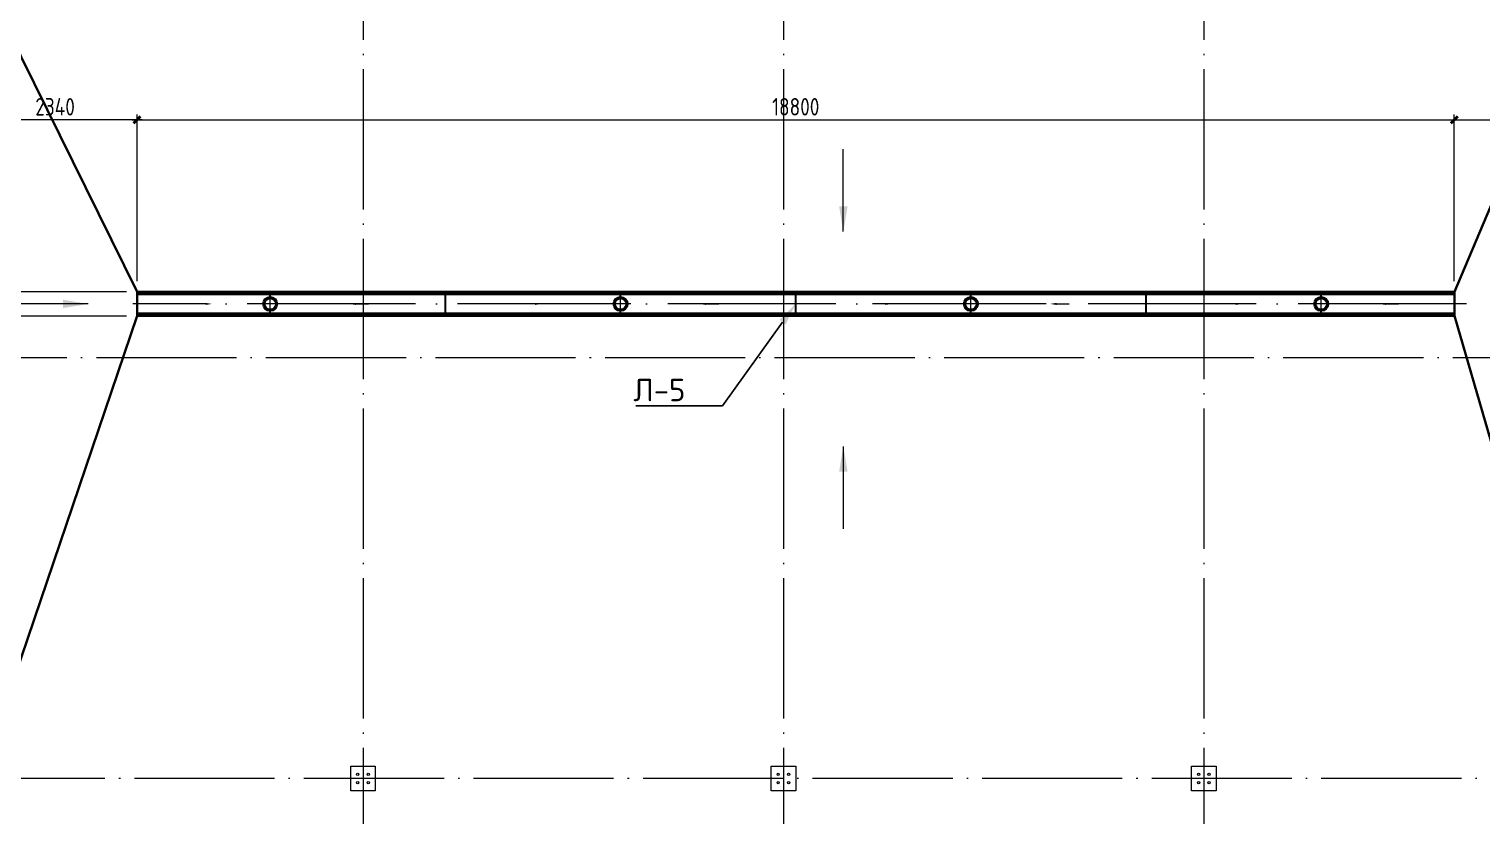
# Model space of a CAD drawing. Extents: x -965262 to 1142518, y -357520 to 71675.
# Drawn here: x 78657 to 99392, y -187687 to -176461 of the extents above; entities that cross this region are included whole.
import ezdxf
from ezdxf import colors
from ezdxf.entities.mleader import LeaderData, LeaderLine
from ezdxf.math import Vec2, Vec3

# ---------------------------------------------------------------- set-up
doc = ezdxf.new("R2010")
doc.units = 0
doc.header["$LTSCALE"] = 10
for name, pattern in [('ACAD_ISO04W100', [30, 24, -3, 0, -3]), ('AM_DIN_G_W050x2', [6.875, 4.75, -0.875, 0.375, -0.875]), ('DOTE', [2.42, 2, -0.2, 0.02, -0.2])]:
    doc.linetypes.add(name, pattern=pattern)
doc.layers.get('0').update_dxf_attribs({"linetype": 'CONTINUOUS', "lineweight": 30})
doc.layers.get('Defpoints').update_dxf_attribs({"linetype": 'CONTINUOUS'})
for name, color, linetype, lineweight in [('DOTE', 7, 'DOTE', 9), ('полы', 3, 'CONTINUOUS', 35), ('Полы_лотки', 7, 'CONTINUOUS', 30)]:
    doc.layers.add(name, color=color, linetype=linetype, lineweight=lineweight)
doc.styles.get("Standard").update_dxf_attribs({"font": 'isocpeur.ttf', "height": 300})
doc.styles.add('ГОСТ 2м', font='isocpeur.ttf', dxfattribs={"width": 0.8, "height": 250})
doc.dimstyles.new('ГОСТ 2м', dxfattribs={"dimtxt": 250, "dimasz": 100, "dimexe": 75, "dimexo": 150, "dimgap": 62.5, "dimtad": 1, "dimdec": 0, "dimtxsty": 'ГОСТ 2м', "dimblk": 'ARCHTICK', "dimcen": 150, "dimdle": 75, "dimclrd": 256, "dimclre": 256, "dimclrt": 256, "dimadec": 0, "dimazin": 0, "dimtfac": 1, "dimtdec": 0, "dimtmove": 0, "dimatfit": 3, "dimldrblk": 'OBLIQUE', "dimfxl": 1, "dimlwd": 15, "dimlwe": 15, "dimarcsym": 0})

# ---------------------------------------------------------------- blocks, each defined once
blk = doc.blocks.new('_ArchTick')
at = {"color": 0, "linetype": 'ByBlock', "lineweight": 0, "const_width": 0.4}
blk.add_lwpolyline([(-0.5, -0.5), (0.5, 0.5)], dxfattribs=at)
blk = doc.blocks.new('*D1369')
at = {"lineweight": 15, "ltscale": 50, "transparency": 16777216}
for p, q in [((80198, -180060), (80198, -177682)), ((98998, -180060), (98998, -177682)), ((80123, -177757), (99073, -177757))]:
    blk.add_line(p, q, dxfattribs=at)
at = {"layer": 'Defpoints', "color": 0, "lineweight": 15, "ltscale": 50, "transparency": 16777216}
for p in [(98998, -177757), (80198, -180210, 1451), (98998, -180210, 1451)]:
    blk.add_point(p, dxfattribs=at)
at = {"lineweight": 15, "ltscale": 50, "transparency": 16777216, "xscale": 100, "yscale": 100, "zscale": 100, "rotation": 180}
blk.add_blockref('_ArchTick', (80198, -177757), dxfattribs=at)
at = {"lineweight": 15, "ltscale": 50, "transparency": 16777216, "xscale": 100, "yscale": 100, "zscale": 100}
blk.add_blockref('_ArchTick', (98998, -177757), dxfattribs=at)
at = {"lineweight": 15, "ltscale": 50, "transparency": 16777216, "insert": (89598, -177570), "char_height": 250, "attachment_point": 5, "style": 'ГОСТ 2м'}
blk.add_mtext('18800', dxfattribs=at)
blk = doc.blocks.new('_Oblique')
at = {"color": 0, "linetype": 'ByBlock', "lineweight": -2}
blk.add_line((-0.5, -0.5), (0.5, 0.5), dxfattribs=at)
blk = doc.blocks.new('*D1371')
at = {"lineweight": 15, "ltscale": 50, "transparency": 16777216}
for p, q in [((98998, -180060), (98998, -177682)), ((101098, -180060), (101098, -177682)), ((98923, -177757), (101173, -177757))]:
    blk.add_line(p, q, dxfattribs=at)
at = {"layer": 'Defpoints', "color": 0, "lineweight": 15, "ltscale": 50, "transparency": 16777216}
for p in [(101098, -177757), (98998, -180210, 1451), (101098, -180210, 1451)]:
    blk.add_point(p, dxfattribs=at)
at = {"lineweight": 15, "ltscale": 50, "transparency": 16777216, "xscale": 100, "yscale": 100, "zscale": 100, "rotation": 180}
blk.add_blockref('_ArchTick', (98998, -177757), dxfattribs=at)
at = {"lineweight": 15, "ltscale": 50, "transparency": 16777216, "xscale": 100, "yscale": 100, "zscale": 100}
blk.add_blockref('_ArchTick', (101098, -177757), dxfattribs=at)
at = {"lineweight": 15, "ltscale": 50, "transparency": 16777216, "insert": (100048, -177570), "char_height": 250, "attachment_point": 5, "style": 'ГОСТ 2м'}
blk.add_mtext('2100', dxfattribs=at)
blk = doc.blocks.new('*D1372')
at = {"lineweight": 15, "ltscale": 50, "transparency": 16777216}
for p, q in [((77858, -181060), (77858, -177682)), ((80198, -180060), (80198, -177682)), ((80273, -177757), (77783, -177757))]:
    blk.add_line(p, q, dxfattribs=at)
at = {"layer": 'Defpoints', "color": 0, "lineweight": 15, "ltscale": 50, "transparency": 16777216}
for p in [(77858, -177757), (80198, -180210, 1451), (77858, -181210)]:
    blk.add_point(p, dxfattribs=at)
at = {"lineweight": 15, "ltscale": 50, "transparency": 16777216, "xscale": 100, "yscale": 100, "zscale": 100, "rotation": 180}
blk.add_blockref('_ArchTick', (77858, -177757), dxfattribs=at)
at = {"lineweight": 15, "ltscale": 50, "transparency": 16777216, "xscale": 100, "yscale": 100, "zscale": 100}
blk.add_blockref('_ArchTick', (80198, -177757), dxfattribs=at)
at = {"lineweight": 15, "ltscale": 50, "transparency": 16777216, "insert": (79028, -177570), "char_height": 250, "attachment_point": 5, "style": 'ГОСТ 2м'}
blk.add_mtext('2340', dxfattribs=at)
blk = doc.blocks.new('*D1373')
at = {"lineweight": 15, "ltscale": 50, "transparency": 16777216}
for p, q in [((76386, -175177), (76386, -180285)), ((77598, -175252), (76311, -175252)), ((80048, -180210), (76311, -180210))]:
    blk.add_line(p, q, dxfattribs=at)
at = {"layer": 'Defpoints', "color": 0, "lineweight": 15, "ltscale": 50, "transparency": 16777216}
for p in [(77748, -175252, 1451), (76386, -180210), (80198, -180210, 1451)]:
    blk.add_point(p, dxfattribs=at)
at = {"lineweight": 15, "ltscale": 50, "transparency": 16777216, "xscale": 100, "yscale": 100, "zscale": 100}
for p, rotation in [((76386, -175252), 90), ((76386, -180210), 270)]:
    blk.add_blockref('_ArchTick', p, dxfattribs=dict(at, rotation=rotation))
at = {"lineweight": 15, "ltscale": 50, "transparency": 16777216, "insert": (76198, -177731), "char_height": 250, "attachment_point": 5, "rotation": 90, "style": 'ГОСТ 2м'}
blk.add_mtext('4960', dxfattribs=at)
blk = doc.blocks.new('*D1374')
at = {"lineweight": 15, "ltscale": 50, "transparency": 16777216}
for p, q in [((80048, -180555), (76311, -180555)), ((76386, -180480), (76386, -187842)), ((77598, -187767), (76311, -187767))]:
    blk.add_line(p, q, dxfattribs=at)
at = {"layer": 'Defpoints', "color": 0, "lineweight": 15, "ltscale": 50, "transparency": 16777216}
for p in [(80198, -180555, 1451), (76386, -187767), (77748, -187767, 1451)]:
    blk.add_point(p, dxfattribs=at)
at = {"lineweight": 15, "ltscale": 50, "transparency": 16777216, "xscale": 100, "yscale": 100, "zscale": 100}
for p, rotation in [((76386, -180555), 90), ((76386, -187767), 270)]:
    blk.add_blockref('_ArchTick', p, dxfattribs=dict(at, rotation=rotation))
at = {"lineweight": 15, "ltscale": 50, "transparency": 16777216, "insert": (76198, -184161), "char_height": 250, "attachment_point": 5, "rotation": 90, "style": 'ГОСТ 2м'}
blk.add_mtext('7210', dxfattribs=at)
blk = doc.blocks.new('*D1375')
at = {"lineweight": 15, "ltscale": 50, "transparency": 16777216}
for p, q in [((76943, -180210), (76943, -179377)), ((76943, -180555), (76943, -180135)), ((80048, -180210), (76868, -180210)), ((80048, -180555), (76868, -180555))]:
    blk.add_line(p, q, dxfattribs=at)
at = {"layer": 'Defpoints', "color": 0, "lineweight": 15, "ltscale": 50, "transparency": 16777216}
for p in [(80198, -180210, 1451), (76943, -180555), (80198, -180555, 1451)]:
    blk.add_point(p, dxfattribs=at)
at = {"lineweight": 15, "ltscale": 50, "transparency": 16777216, "xscale": 100, "yscale": 100, "zscale": 100}
for p, rotation in [((76943, -180210), 90), ((76943, -180555), 270)]:
    blk.add_blockref('_ArchTick', p, dxfattribs=dict(at, rotation=rotation))
at = {"lineweight": 15, "ltscale": 50, "transparency": 16777216, "insert": (76756, -179640), "char_height": 250, "attachment_point": 5, "rotation": 90, "style": 'ГОСТ 2м'}
blk.add_mtext('345', dxfattribs=at)

msp = doc.modelspace()

# ---------------------------------------------------------------- linework, layer by layer
at = {"color": 7, "lineweight": 15}
for p, q in [((83247.6, -187327.1, -4711.1), (83247.6, -186977.1, -4711.1)), ((83247.6, -186977.1, -4711.1), (83597.6, -186977.1, -4711.1)), ((83597.6, -186977.1, -4711.1), (83597.6, -187327.1, -4711.1)), ((89247.6, -187327.1, -4711.1), (89247.6, -186977.1, -4711.1)), ((89247.6, -186977.1, -4711.1), (89597.6, -186977.1, -4711.1)), ((89597.6, -186977.1, -4711.1), (89597.6, -187327.1, -4711.1)), ((95247.6, -187327.1, -4711.1), (95247.6, -186977.1, -4711.1)), ((95247.6, -186977.1, -4711.1), (95597.6, -186977.1, -4711.1)), ((95597.6, -186977.1, -4711.1), (95597.6, -187327.1, -4711.1)), ((83597.6, -187327.1, -4711.1), (83247.6, -187327.1, -4711.1)), ((89597.6, -187327.1, -4711.1), (89247.6, -187327.1, -4711.1)), ((95597.6, -187327.1, -4711.1), (95247.6, -187327.1, -4711.1))]:
    msp.add_line(p, q, dxfattribs=at)
for centre in [(83347.6, -187092.1, -4711.1), (83347.6, -187212.1, -4711.1), (83497.6, -187092.1, -4711.1), (83497.6, -187212.1, -4711.1), (89347.6, -187092.1, -4711.1), (89347.6, -187212.1, -4711.1), (89497.6, -187092.1, -4711.1), (89497.6, -187212.1, -4711.1), (95347.6, -187092.1, -4711.1), (95347.6, -187212.1, -4711.1), (95497.6, -187092.1, -4711.1), (95497.6, -187212.1, -4711.1)]:
    msp.add_circle(centre, 16, dxfattribs=at)
at = {"layer": 'DOTE', "color": 7, "ltscale": 100, "extrusion": (0, -1, 0)}
for p, q in [((83422.6, -162515.3, -4711.1), (83422.6, -237687.4, -4711.1)), ((89422.6, -162515.3, -4711.1), (89422.6, -237687.4, -4711.1)), ((95422.6, -162515.3, -4711.1), (95422.6, -237687.4, -4711.1))]:
    msp.add_line(p, q, dxfattribs=at)
at = {"layer": 'DOTE', "color": 7, "ltscale": 100}
for p, q in [((108236.8, -181152.1, -4711.1), (55067.3, -181152.1, -4711.1)), ((113619.4, -187152.1, -4711.1), (55067.3, -187152.1, -4711.1))]:
    msp.add_line(p, q, dxfattribs=at)
at = {"layer": 'полы', "ltscale": 100}
for p, q in [((77747.6, -175252.1, -3259.8), (80198.3, -180209.6, -3259.8)), ((101097.8, -175252.1, -3259.8), (98998.3, -180209.6, -3259.8)), ((77747.6, -187767.1, -3259.8), (80198.3, -180554.6, -3259.8)), ((101097.8, -187767.1, -3259.8), (98998.3, -180554.6, -3259.8))]:
    msp.add_line(p, q, dxfattribs=at)
at = {"layer": 'полы', "lineweight": 0, "ltscale": 50}
for p, q in [((90277.8, -179349.8, -3259.8), (90277.8, -178173.7, -3259.8)), ((79500.6, -180382.1, -3259.8), (78324.5, -180382.1, -3259.8)), ((90277.8, -182414.5, -3259.8), (90277.8, -183590.6, -3259.8))]:
    msp.add_line(p, q, dxfattribs=at)
at = {"layer": 'полы', "ltscale": 100, "elevation": -3259.8}
msp.add_lwpolyline([(80198.3, -180554.6), (98998.3, -180554.6), (98998.3, -180209.6), (80198.3, -180209.6)], close=True, dxfattribs=at)
at = {"layer": 'полы', "lineweight": 0, "ltscale": 50}
for points in [[(90337.8, -178989.8, -3259.8), (90217.8, -178989.8, -3259.8), (90277.8, -179349.8, -3259.8)], [(79140.6, -180442.1, -3259.8), (79140.6, -180322.1, -3259.8), (79500.6, -180382.1, -3259.8)], [(90337.8, -182774.5, -3259.8), (90217.8, -182774.5, -3259.8), (90277.8, -182414.5, -3259.8)]]:
    msp.add_solid(points, dxfattribs=at)
at = {"layer": 'Полы_лотки', "color": 1, "linetype": 'ACAD_ISO04W100', "lineweight": 9, "ltscale": 10}
msp.add_line((99171.2, -180382.1, -3259.8), (80137.7, -180382.1, -3259.8), dxfattribs=at)
at = {"layer": 'Полы_лотки', "color": 5}
for p, q in [((98998.3, -180209.6, -3259.8), (80198.3, -180209.6, -3259.8)), ((80198.3, -180554.6, -3259.8), (80198.3, -180209.6, -3259.8)), ((98998.3, -180229.6, -3259.8), (80198.3, -180229.6, -3259.8)), ((98998.3, -180247.1, -3259.8), (80198.3, -180247.1, -3259.8)), ((82098.3, -180282.1, -3259.8), (82098.3, -180209.6, -3259.8)), ((84598.3, -180554.6, -3259.8), (84598.3, -180209.6, -3259.8)), ((87098.3, -180282.1, -3259.8), (87098.3, -180209.6, -3259.8)), ((89598.3, -180554.6, -3259.8), (89598.3, -180209.6, -3259.8)), ((92098.3, -180282.1, -3259.8), (92098.3, -180209.6, -3259.8)), ((94598.3, -180554.6, -3259.8), (94598.3, -180209.6, -3259.8)), ((97098.3, -180282.1, -3259.8), (97098.3, -180209.6, -3259.8)), ((98998.3, -180554.6, -3259.8), (98998.3, -180209.6, -3259.8)), ((98998.3, -180517.1, -3259.8), (80198.3, -180517.1, -3259.8)), ((98998.3, -180534.6, -3259.8), (80198.3, -180534.6, -3259.8)), ((98998.3, -180554.6, -3259.8), (80198.3, -180554.6, -3259.8)), ((82098.3, -180554.6, -3259.8), (82098.3, -180482.1, -3259.8)), ((87098.3, -180554.6, -3259.8), (87098.3, -180482.1, -3259.8)), ((92098.3, -180554.6, -3259.8), (92098.3, -180482.1, -3259.8)), ((97098.3, -180554.6, -3259.8), (97098.3, -180482.1, -3259.8))]:
    msp.add_line(p, q, dxfattribs=at)
at = {"layer": 'Полы_лотки', "lineweight": 15}
for p, q in [((81176.4, -180382.1, -3259.8), (80995.6, -180382.1, -3259.8)), ((83320.2, -180382.1, -3259.8), (83501, -180382.1, -3259.8)), ((85876.4, -180382.1, -3259.8), (85695.6, -180382.1, -3259.8)), ((88320.2, -180382.1, -3259.8), (88501, -180382.1, -3259.8)), ((90876.4, -180382.1, -3259.8), (90695.6, -180382.1, -3259.8)), ((93320.2, -180382.1, -3259.8), (93501, -180382.1, -3259.8)), ((95876.4, -180382.1, -3259.8), (95695.6, -180382.1, -3259.8)), ((98020.2, -180382.1, -3259.8), (98201, -180382.1, -3259.8))]:
    msp.add_line(p, q, dxfattribs=at)
at = {"layer": 'Полы_лотки', "color": 1, "linetype": 'AM_DIN_G_W050x2', "lineweight": 9, "ltscale": 10}
for p, q in [((82246.6, -180382.1, -3259.8), (81949.9, -180382.1, -3259.8)), ((82098.3, -180530.5, -3259.8), (82098.3, -180233.8, -3259.8)), ((87246.6, -180382.1, -3259.8), (86949.9, -180382.1, -3259.8)), ((87098.3, -180530.5, -3259.8), (87098.3, -180233.8, -3259.8)), ((92246.6, -180382.1, -3259.8), (91949.9, -180382.1, -3259.8)), ((92098.3, -180530.5, -3259.8), (92098.3, -180233.8, -3259.8)), ((97098.3, -180530.5, -3259.8), (97098.3, -180233.8, -3259.8))]:
    msp.add_line(p, q, dxfattribs=at)
at = {"layer": 'Полы_лотки', "color": 5, "ltscale": 50}
for centre in [(82098.3, -180382.1, -3259.8), (87098.3, -180382.1, -3259.8), (92098.3, -180382.1, -3259.8), (97098.3, -180382.1, -3259.8)]:
    msp.add_circle(centre, 100, dxfattribs=at)
at = {"layer": 'Полы_лотки', "color": 5}
for centre in [(82098.3, -180382.1, -3259.8), (87098.3, -180382.1, -3259.8), (92098.3, -180382.1, -3259.8), (97098.3, -180382.1, -3259.8)]:
    msp.add_circle(centre, 80, dxfattribs=at)
at = {"layer": 'Полы_лотки', "lineweight": 15}
for points in [[(81176.4, -180397.1, -3259.8), (81176.4, -180367.1, -3259.8), (81266.4, -180382.1, -3259.8)], [(83320.2, -180397.1, -3259.8), (83320.2, -180367.1, -3259.8), (83230.2, -180382.1, -3259.8)], [(85876.4, -180397.1, -3259.8), (85876.4, -180367.1, -3259.8), (85966.4, -180382.1, -3259.8)], [(88320.2, -180397.1, -3259.8), (88320.2, -180367.1, -3259.8), (88230.2, -180382.1, -3259.8)], [(90876.4, -180397.1, -3259.8), (90876.4, -180367.1, -3259.8), (90966.4, -180382.1, -3259.8)], [(93320.2, -180397.1, -3259.8), (93320.2, -180367.1, -3259.8), (93230.2, -180382.1, -3259.8)], [(95876.4, -180397.1, -3259.8), (95876.4, -180367.1, -3259.8), (95966.4, -180382.1, -3259.8)], [(98020.2, -180397.1, -3259.8), (98020.2, -180367.1, -3259.8), (97930.2, -180382.1, -3259.8)]]:
    msp.add_solid(points, dxfattribs=at)

# ---------------------------------------------------------------- dimensions: what is measured, and where the dimension line sits
at = {"lineweight": 15, "ltscale": 50}
for base, p1, p2, text, picture, middle in [((76385.8, -180209.6, -4711.1), (77747.6, -175252.1, -3259.8), (80198.3, -180209.6, -3259.8), '4960', '*D1373', (76198.3, -177730.9, -4711.1)), ((76385.8, -187767.1, -4711.1), (80198.3, -180554.6, -3259.8), (77747.6, -187767.1, -3259.8), '7210', '*D1374', (76198.3, -184160.9, -4711.1))]:
    dim = msp.add_linear_dim(base=base, p1=p1, p2=p2, angle=90, text=text, dimstyle='ГОСТ 2м', dxfattribs=at)
    dim.commit()
    dim.dimension.update_dxf_attribs({"geometry": picture, "text_midpoint": middle})
for base, p1, p2, picture, middle in [((77857.7892, -177757.0181, -4711.0743), (80198.285, -180209.6248, -3259.7843), (77857.7892, -181209.6248, -4711.0743), '*D1372', (79028.0371, -177569.5181, -4711.0743)), ((98998.3, -177757, -4711.1), (80198.3, -180209.6, -3259.8), (98998.3, -180209.6, -3259.8), '*D1369', (89598.3, -177569.5, -4711.1)), ((101097.7892, -177757.0181, -4711.0743), (98998.2849, -180209.6248, -3259.7843), (101097.7892, -180209.6248, -3259.7843), '*D1371', (100048.0371, -177569.5181, -4711.0743))]:
    dim = msp.add_linear_dim(base=base, p1=p1, p2=p2, dimstyle='ГОСТ 2м', dxfattribs=at)
    dim.commit()
    dim.dimension.update_dxf_attribs({"geometry": picture, "text_midpoint": middle})
dim = msp.add_linear_dim(base=(76943.2, -180554.6, -4711.1), p1=(80198.3, -180209.6, -3259.8), p2=(80198.3, -180554.6, -3259.8), angle=90, dimstyle='ГОСТ 2м', dxfattribs=at)
dim.commit()
dim.dimension.update_dxf_attribs({"geometry": '*D1375', "text_midpoint": (76943.2, -179639.9, -4711.1), "dimtype": 160})

# ---------------------------------------------------------------- leaders
at = {"layer": 'Полы_лотки', "color": 5, "lineweight": 15}
ml = msp.add_multileader_mtext('Standard', dxfattribs=at)
ml.set_content('Л-5', color=5)
ml.set_leader_properties()
ml.build(insert=Vec2(0, 0))
ml.multileader.update_dxf_attribs({"has_text_frame": 1, "text_right_attachment_type": 6, "dogleg_length": 36, "arrow_head_size": 320})
ctx = ml.context
ctx.base_point, ctx.char_height, ctx.arrow_head_size, ctx.landing_gap_size, ctx.plane_origin = Vec3(87367.5, -181610.3, -3259.8), 320, 320, 16, Vec3(105220.2, -187101.4, -3259.8)
ctx.right_attachment, ctx.text_align_type = 6, 2
notes = []
notes.append((ctx, [(0, (1, 1, 0), (88555.4, -181834.3, -3259.8), (-1, 0), 515.9, [(0, [(89598.3, -180382.1, -3259.8)], 0, [])])]))
ctx.mtext.insert, ctx.mtext.defined_height, ctx.mtext.alignment, ctx.mtext.flow_direction = Vec3(88023.5, -181450.3, -3259.8), 341.5, 3, 5
for ctx, leaders in notes:
    for number, flags, end, landing, length, lines in leaders:
        leader = LeaderData()
        leader.index, (leader.has_last_leader_line, leader.has_dogleg_vector, leader.attachment_direction) = number, flags
        leader.last_leader_point, leader.dogleg_vector, leader.dogleg_length = Vec3(end), Vec3(landing), length
        for number, points, colour, breaks in lines:
            line = LeaderLine()
            line.index, line.vertices, line.color, line.breaks = number, Vec3.list(points), colors.encode_raw_color(colour), breaks
            leader.lines.append(line)
        ctx.leaders.append(leader)

doc.saveas('drawing.dxf')
